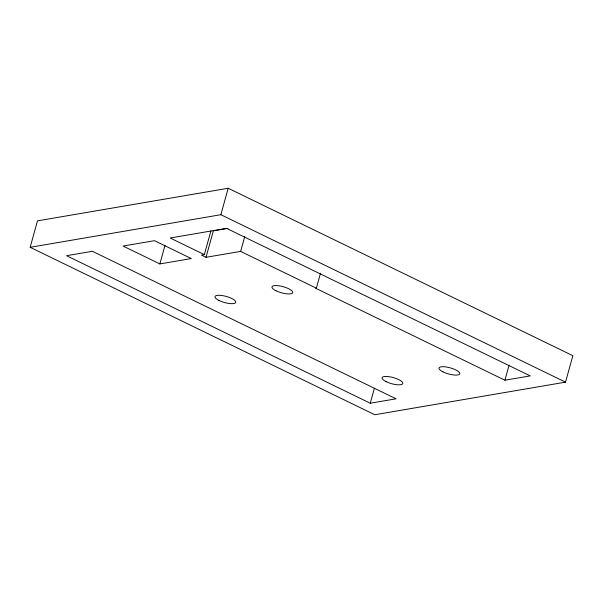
<?xml version="1.0" encoding="UTF-8"?>
<svg xmlns="http://www.w3.org/2000/svg" width="603" height="603" viewBox="0 0 603 603"><rect width="100%" height="100%" fill="white"/><g stroke="black" fill="none" stroke-linecap="round" stroke-linejoin="round"><path stroke-width="0.9" d="M30.15 247.305L37.484 220.856L228.198 188.257L572.85 355.695L565.516 382.144L374.802 414.743L30.15 247.305L220.864 214.706L565.516 382.144M159.855 263.933L191.279 258.559L154.474 240.68L123.057 246.054L159.855 263.933L164.988 245.413M320.517 273.197L316.364 288.189L240.627 251.391L206.015 257.308L201.492 255.114L204.334 254.624L210.937 230.821M206.015 257.308L213.349 230.859L227.919 228.371M220.864 214.706L228.198 188.257M240.627 251.391L244.78 236.406M370.25 403.234L396.081 398.817L92.41 251.293L66.571 255.71L370.25 403.234L374.403 388.249M316.364 288.189L315.708 288.294L504.915 380.214L509.068 365.23M504.915 380.214L530.233 375.888L226.555 228.356L170.121 238.004L204.334 254.624M386.018 381.601A10.771 3.166 15.5 0 0 402.744 383.689A10.771 3.166 15.5 0 0 388.536 376.619A10.771 3.166 15.5 0 0 386.018 381.601M442.986 371.863A10.771 3.166 15.5 0 0 459.712 373.95A10.771 3.166 15.5 0 0 445.504 366.88A10.771 3.166 15.5 0 0 442.986 371.863M218.972 300.452A10.771 3.166 15.5 0 0 235.698 302.533A10.771 3.166 15.5 0 0 221.489 295.462A10.771 3.166 15.5 0 0 218.972 300.452M275.94 290.714A10.771 3.166 15.5 0 0 292.666 292.802A10.771 3.166 15.5 0 0 278.458 285.732A10.771 3.166 15.5 0 0 275.94 290.714"/></g></svg>
